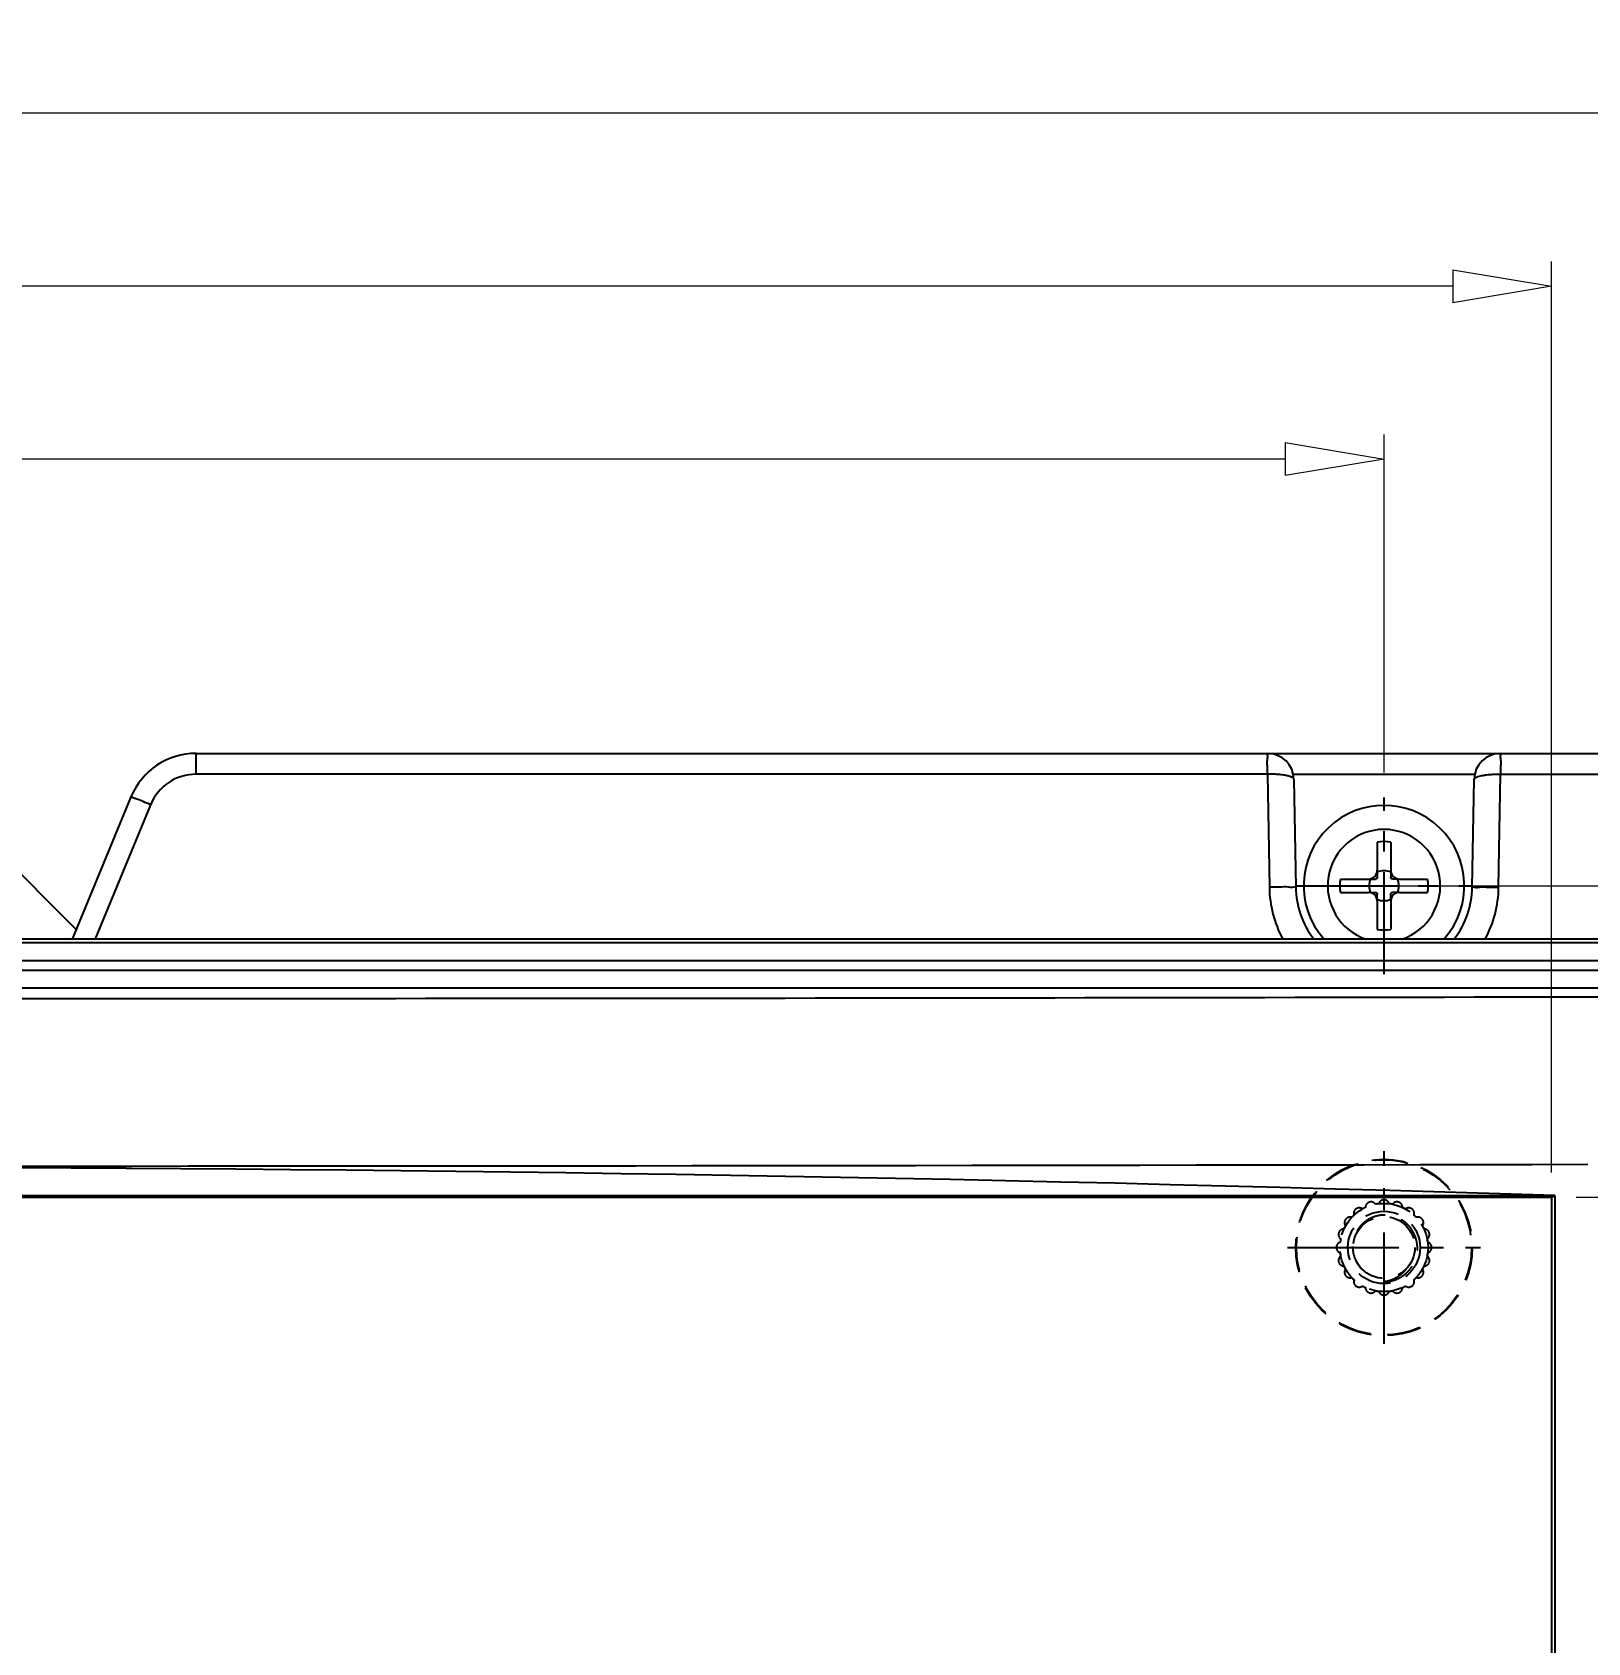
# Model space of a CAD drawing. Header units: millimetres. Extents: x -1995 to -555, y 489 to 1011.
# Drawn here: x -1834.2 to -1746, y 920.2 to 1011.4 of the extents above; entities that cross this region are included whole.
import ezdxf

# ---------------------------------------------------------------- set-up
doc = ezdxf.new("R2010")
doc.units = ezdxf.units.MM
doc.linetypes.add('CENTER', pattern=[50.8, 31.75, -6.35, 6.35, -6.35])
doc.linetypes.add('HIDDEN', pattern=[9.525, 6.35, -3.175])
doc.layers.add('dim', color=82, linetype='Continuous', lineweight=9)
doc.styles.add('ROMAND', font='romand.shx', dxfattribs={"width": 0.75, "bigfont": 'gbcbig.shx'})
doc.dimstyles.new('YanXiu', dxfattribs={"dimtxt": 2.5, "dimasz": 2.2, "dimexe": 1, "dimexo": 0, "dimgap": 0.66, "dimtad": 0, "dimzin": 1, "dimdsep": 46, "dimtxsty": 'ROMAND', "dimblk": 'CLOSEDBLANK', "dimcen": 0, "dimclrd": 3, "dimclre": 3, "dimclrt": 7, "dimazin": 0, "dimtfac": 1, "dimtofl": 0, "dimtmove": 0, "dimatfit": 3, "dimldrblk": 'CLOSEDBLANK', "dimfxl": 1, "dimlwd": 5, "dimlwe": 5, "dimarcsym": 0})

# ---------------------------------------------------------------- blocks, each defined once
blk = doc.blocks.new('_ClosedBlank')
at = {"color": 0, "linetype": 'ByBlock', "lineweight": -2}
for p, q in [((-1, 0.167), (0, 0)), ((-1, 0.167), (-1, -0.167)), ((0, 0), (-1, -0.167))]:
    blk.add_line(p, q, dxfattribs=at)
blk = doc.blocks.new('*D143')
at = {"layer": 'Defpoints', "color": 0}
for p in [(-1757.542, 987.241), (-1937.542, 968.073), (-1757.542, 968.073)]:
    blk.add_point(p, dxfattribs=at)
at = {"layer": 'dim', "color": 3, "lineweight": 5}
for p, q in [((-1937.542, 969.473), (-1937.542, 988.641)), ((-1757.542, 969.473), (-1757.542, 988.641)), ((-1931.942, 987.241), (-1855.316, 987.241)), ((-1763.142, 987.241), (-1839.768, 987.241))]:
    blk.add_line(p, q, dxfattribs=at)
at = {"layer": 'dim', "color": 3, "lineweight": 5, "xscale": 5.600000000000001, "yscale": 5.600000000000001, "zscale": 5.600000000000001, "rotation": 180}
blk.add_blockref('_ClosedBlank', (-1937.542, 987.241), dxfattribs=at)
at = {"layer": 'dim', "color": 3, "lineweight": 5, "xscale": 5.600000000000001, "yscale": 5.600000000000001, "zscale": 5.600000000000001}
blk.add_blockref('_ClosedBlank', (-1757.542, 987.241), dxfattribs=at)
at = {"layer": 'dim', "color": 7, "insert": (-1847.542, 987.241), "char_height": 7, "attachment_point": 5, "style": 'ROMAND'}
blk.add_mtext('180', dxfattribs=at)
blk = doc.blocks.new('*D144')
at = {"layer": 'Defpoints', "color": 0}
for p in [(-1748.042, 997.041), (-1947.042, 945.415), (-1748.042, 945.415)]:
    blk.add_point(p, dxfattribs=at)
at = {"layer": 'dim', "color": 3, "lineweight": 5}
for p, q in [((-1947.042, 946.814), (-1947.042, 998.441)), ((-1748.042, 946.814), (-1748.042, 998.441)), ((-1941.442, 997.041), (-1855.191, 997.041)), ((-1753.642, 997.041), (-1839.893, 997.041))]:
    blk.add_line(p, q, dxfattribs=at)
at = {"layer": 'dim', "color": 3, "lineweight": 5, "xscale": 5.600000000000001, "yscale": 5.600000000000001, "zscale": 5.600000000000001, "rotation": 180}
blk.add_blockref('_ClosedBlank', (-1947.042, 997.041), dxfattribs=at)
at = {"layer": 'dim', "color": 3, "lineweight": 5, "xscale": 5.600000000000001, "yscale": 5.600000000000001, "zscale": 5.600000000000001}
blk.add_blockref('_ClosedBlank', (-1748.042, 997.041), dxfattribs=at)
at = {"layer": 'dim', "color": 7, "insert": (-1847.542, 997.041), "char_height": 7, "attachment_point": 5, "style": 'ROMAND'}
blk.add_mtext('199', dxfattribs=at)
blk = doc.blocks.new('*D145')
at = {"layer": 'Defpoints', "color": 0}
for p in [(-1733.542, 1006.841), (-1961.542, 959.065), (-1733.542, 959.066)]:
    blk.add_point(p, dxfattribs=at)
at = {"layer": 'dim', "color": 3, "lineweight": 5}
for p, q in [((-1961.542, 960.464), (-1961.542, 1008.241)), ((-1733.542, 960.465), (-1733.542, 1008.241)), ((-1955.942, 1006.841), (-1855.691, 1006.841)), ((-1739.142, 1006.841), (-1839.393, 1006.841))]:
    blk.add_line(p, q, dxfattribs=at)
at = {"layer": 'dim', "color": 3, "lineweight": 5, "xscale": 5.600000000000001, "yscale": 5.600000000000001, "zscale": 5.600000000000001, "rotation": 180}
blk.add_blockref('_ClosedBlank', (-1961.542, 1006.841), dxfattribs=at)
at = {"layer": 'dim', "color": 3, "lineweight": 5, "xscale": 5.600000000000001, "yscale": 5.600000000000001, "zscale": 5.600000000000001}
blk.add_blockref('_ClosedBlank', (-1733.542, 1006.841), dxfattribs=at)
at = {"layer": 'dim', "color": 7, "insert": (-1847.542, 1006.841), "char_height": 7, "attachment_point": 5, "style": 'ROMAND'}
blk.add_mtext('228', dxfattribs=at)
blk = doc.blocks.new('*D146')
at = {"layer": 'Defpoints', "color": 0}
for p in [(-1744.353, 970.565), (-1761.017, 963.065), (-1712.94, 963.065)]:
    blk.add_point(p, dxfattribs=at)
at = {"layer": 'dim', "color": 3, "lineweight": 5}
for p, q in [((-1712.94, 976.165), (-1712.94, 984.797)), ((-1742.954, 970.565), (-1711.541, 970.565)), ((-1759.618, 963.065), (-1711.541, 963.065)), ((-1712.94, 957.465), (-1712.94, 951.865))]:
    blk.add_line(p, q, dxfattribs=at)
at = {"layer": 'dim', "color": 3, "lineweight": 5, "xscale": 5.600000000000001, "yscale": 5.600000000000001, "zscale": 5.600000000000001}
for p, rotation in [((-1712.94, 970.565), 270), ((-1712.94, 963.065), 90)]:
    blk.add_blockref('_ClosedBlank', p, dxfattribs=dict(at, rotation=rotation))
at = {"layer": 'dim', "color": 7, "insert": (-1712.94, 991.822), "char_height": 7, "attachment_point": 5, "rotation": 90, "style": 'ROMAND'}
blk.add_mtext('7.5', dxfattribs=at)
blk = doc.blocks.new('*D147')
at = {"layer": 'Defpoints', "color": 0}
for p in [(-1744.353, 970.565), (-1748.042, 945.415), (-1702.94, 945.415)]:
    blk.add_point(p, dxfattribs=at)
at = {"layer": 'dim', "color": 3, "lineweight": 5}
for p, q in [((-1702.94, 976.165), (-1702.94, 981.765)), ((-1742.954, 970.565), (-1701.541, 970.565)), ((-1746.643, 945.415), (-1701.541, 945.415)), ((-1702.94, 939.815), (-1702.94, 934.215))]:
    blk.add_line(p, q, dxfattribs=at)
at = {"layer": 'dim', "color": 3, "lineweight": 5, "xscale": 5.600000000000001, "yscale": 5.600000000000001, "zscale": 5.600000000000001}
for p, rotation in [((-1702.94, 970.565), 270), ((-1702.94, 945.415), 90)]:
    blk.add_blockref('_ClosedBlank', p, dxfattribs=dict(at, rotation=rotation))
at = {"layer": 'dim', "color": 7, "insert": (-1702.94, 957.99), "char_height": 7, "attachment_point": 5, "rotation": 90, "style": 'ROMAND'}
blk.add_mtext('25.15', dxfattribs=at)
blk = doc.blocks.new('*D148')
at = {"layer": 'Defpoints', "color": 0}
for p in [(-1744.353, 970.565), (-1748.042, 845.415), (-1693.14, 845.415)]:
    blk.add_point(p, dxfattribs=at)
at = {"layer": 'dim', "color": 3, "lineweight": 5}
for p, q in [((-1742.954, 970.565), (-1691.741, 970.565)), ((-1693.14, 964.965), (-1693.14, 922.139)), ((-1693.14, 851.015), (-1693.14, 893.841)), ((-1746.643, 845.415), (-1691.741, 845.415))]:
    blk.add_line(p, q, dxfattribs=at)
at = {"layer": 'dim', "color": 3, "lineweight": 5, "xscale": 5.600000000000001, "yscale": 5.600000000000001, "zscale": 5.600000000000001}
for p, rotation in [((-1693.14, 970.565), 90), ((-1693.14, 845.415), 270)]:
    blk.add_blockref('_ClosedBlank', p, dxfattribs=dict(at, rotation=rotation))
at = {"layer": 'dim', "color": 7, "insert": (-1693.14, 907.99), "char_height": 7, "attachment_point": 5, "rotation": 90, "style": 'ROMAND'}
blk.add_mtext('125.15', dxfattribs=at)

msp = doc.modelspace()

# ---------------------------------------------------------------- linework, layer by layer
at = {"color": 7, "linetype": 'Continuous'}
for p, q in [((-1824.869, 969.386), (-1824.869, 970.565)), ((-1824.869, 970.565), (-1744.353, 970.565)), ((-1764.153, 969.386), (-1824.869, 969.386)), ((-1764.153, 969.386), (-1764.041, 962.978)), ((-1752.406, 969.365), (-1762.678, 969.365)), ((-1751.043, 962.978), (-1750.931, 969.386)), ((-1750.931, 969.386), (-1744.353, 969.386)), ((-1762.648, 969.091), (-1762.541, 962.978)), ((-1752.543, 962.979), (-1752.436, 969.091)), ((-1828.565, 968.096), (-1831.904, 960.034)), ((-1827.456, 967.658), (-1830.601, 960.065)), ((-1837.103, 966.024), (-1831.672, 960.594)), ((-1757.922, 965.539), (-1757.922, 963.94)), ((-1757.162, 965.539), (-1757.162, 963.94)), ((-1760.016, 963.445), (-1758.417, 963.445)), ((-1758.302, 963.445), (-1758.025, 963.445)), ((-1757.922, 963.826), (-1757.922, 963.548)), ((-1757.162, 963.826), (-1757.162, 963.548)), ((-1756.782, 963.445), (-1757.059, 963.445)), ((-1756.667, 963.445), (-1755.068, 963.445)), ((-1760.016, 962.685), (-1758.417, 962.685)), ((-1758.302, 962.685), (-1758.025, 962.685)), ((-1757.922, 962.305), (-1757.922, 962.582)), ((-1757.922, 962.19), (-1757.922, 960.591)), ((-1757.162, 962.305), (-1757.162, 962.582)), ((-1757.162, 962.19), (-1757.162, 960.591)), ((-1756.782, 962.685), (-1757.059, 962.685)), ((-1756.667, 962.685), (-1755.068, 962.685)), ((-1960.543, 960.065), (-1734.541, 960.065)), ((-1734.787, 959.82), (-1960.297, 959.82)), ((-1961.296, 958.82), (-1733.788, 958.82)), ((-1738.352, 958.254), (-1956.732, 958.254)), ((-1738.352, 957.254), (-1956.732, 957.254)), ((-1947.218, 945.503), (-1747.866, 945.503)), ((-1947.042, 945.415), (-1748.042, 945.415)), ((-1748.042, 945.415), (-1747.866, 945.503)), ((-1748.042, 945.415), (-1748.042, 845.415)), ((-1747.866, 945.503), (-1747.866, 845.328))]:
    msp.add_line(p, q, dxfattribs=at)
at = {"color": 1, "linetype": 'CENTER', "ltscale": 0.182119}
for p, q in [((-1757.542, 958.057), (-1757.542, 968.073)), ((-1762.55, 963.065), (-1752.534, 963.065))]:
    msp.add_line(p, q, dxfattribs=at)
at = {"color": 1, "linetype": 'CENTER', "ltscale": 0.198604}
for p, q in [((-1757.542, 937.104), (-1757.542, 948.027)), ((-1763.004, 942.565), (-1752.08, 942.565))]:
    msp.add_line(p, q, dxfattribs=at)
at = {"color": 3, "linetype": 'HIDDEN', "ltscale": 0.3}
for radius in [5, 4.965, 2.5, 2.05, 1.75]:
    msp.add_circle((-1757.542, 942.565), radius, dxfattribs=at)
at = {"color": 7, "linetype": 'Continuous'}
for centre, radius, start, end in [((-1824.869, 966.565), 4, 90, 157.5), ((-1764.148, 969.065), 1.5, 1, 89.97712), ((-1750.936, 969.065), 1.5, 90, 179), ((-1824.869, 966.586), 2.8, 90.00567, 157.49433), ((-1757.542, 963.065), 4.553, 318.57806, 221.42194), ((-1757.542, 963.065), 3.191, 288.91486, 251.08514), ((-1757.542, 963.065), 2.503, 81.26703, 98.73297), ((-1758.417, 963.941), 0.495, 270.03627, 359.96373), ((-1757.542, 963.065), 0.85, 63.44486, 116.55514), ((-1756.667, 963.941), 0.495, 180.03627, 269.96373), ((-1757.544, 963.091), 6.498, 180.9979, 207.85373), ((-1757.542, 963.065), 5, 180.99448, 217.24734), ((-1757.542, 963.065), 2.503, 171.26703, 188.73297), ((-1757.542, 963.065), 0.85, 153.44486, 206.55514), ((-1757.542, 963.065), 0.85, 333.44486, 26.55514), ((-1757.542, 963.065), 2.503, 351.26703, 8.73297), ((-1757.542, 963.065), 5, 322.75596, 359.00721), ((-1757.541, 963.091), 6.499, 331.98399, 359.00174), ((-1758.417, 962.19), 0.495, 0.03627, 89.96373), ((-1757.542, 963.065), 0.85, 243.44486, 296.55514), ((-1756.667, 962.19), 0.495, 90.03627, 179.96373), ((-1757.542, 963.065), 2.503, 261.26703, 278.73297), ((-1847.542, 52282.399), 51325.727, 269.8786301, 270.1213699), ((-1847.542, 52622.302), 51675.124, 269.8874032, 270.1125968)]:
    msp.add_arc(centre, radius, start, end, dxfattribs=at)
at = {"color": 3, "linetype": 'HIDDEN', "ltscale": 0.3}
for centre, radius, start, end in [((-1758.944, 944.494), 0.315, 53.97438, 198.02562), ((-1757.542, 942.565), 2.5, 114.8921, 119.1079), ((-1758.279, 944.833), 0.315, 35.97438, 180.02562), ((-1757.542, 942.565), 2.5, 96.8921, 101.1079), ((-1757.542, 944.95), 0.315, 17.97438, 162.02562), ((-1757.542, 942.565), 2.5, 78.8921, 83.1079), ((-1756.805, 944.833), 0.315, 359.97438, 144.02562), ((-1757.542, 942.565), 2.5, 60.8921, 65.1079), ((-1756.14, 944.494), 0.315, 341.97438, 126.02562), ((-1757.542, 942.565), 2.5, 150.8921, 155.1079), ((-1759.471, 943.967), 0.315, 71.97438, 216.02562), ((-1757.542, 942.565), 2.5, 132.8921, 137.1079), ((-1757.542, 942.565), 2.5, 42.8921, 47.1079), ((-1755.613, 943.967), 0.315, 323.97438, 108.02562), ((-1757.542, 942.565), 2.5, 24.8921, 29.1079), ((-1759.927, 942.565), 0.315, 107.97438, 252.02562), ((-1759.81, 943.302), 0.315, 89.97438, 234.02562), ((-1757.542, 942.565), 2.5, 168.8921, 173.1079), ((-1755.274, 943.302), 0.315, 305.97438, 90.02562), ((-1757.542, 942.565), 2.5, 6.8921, 11.1079), ((-1755.157, 942.565), 0.315, 287.97438, 72.02562), ((-1759.81, 941.828), 0.315, 125.97438, 270.02562), ((-1757.542, 942.565), 2.5, 186.8921, 191.1079), ((-1757.557, 942.599), 1.764, 181.10466, 225.58201), ((-1755.274, 941.828), 0.315, 269.97438, 54.02562), ((-1757.542, 942.565), 2.5, 348.8921, 353.1079), ((-1757.542, 942.565), 2.5, 204.8921, 209.1079), ((-1759.471, 941.164), 0.315, 143.97438, 288.02562), ((-1757.571, 942.588), 1.746, 225.64626, 226.02395), ((-1757.571, 942.587), 1.745, 226.02397, 226.19086), ((-1755.613, 941.164), 0.315, 251.97438, 36.02562), ((-1757.542, 942.565), 2.5, 330.8921, 335.1079), ((-1757.542, 942.565), 2.5, 222.8921, 227.1079), ((-1758.944, 940.636), 0.315, 161.97438, 306.02562), ((-1757.542, 942.565), 2.5, 240.8921, 245.1079), ((-1758.279, 940.297), 0.315, 179.97438, 324.02562), ((-1757.542, 942.565), 2.5, 258.8921, 263.1079), ((-1757.542, 942.565), 2.5, 276.8921, 281.1079), ((-1756.805, 940.297), 0.315, 215.97438, 0.02562), ((-1757.542, 942.565), 2.5, 294.8921, 299.1079), ((-1756.14, 940.636), 0.315, 233.97438, 18.02562), ((-1757.542, 942.565), 2.5, 312.8921, 317.1079), ((-1757.542, 940.181), 0.315, 197.97438, 342.02562)]:
    msp.add_arc(centre, radius, start, end, dxfattribs=at)
at = {"color": 7, "linetype": 'Continuous'}
msp.add_ellipse((-1847.542, -92.133), major_axis=(1800, 0), ratio=0.57735, start_param=1.515392, end_param=1.6262, dxfattribs=at)
for points, start_tangent, end_tangent in [([(-1764.153, 969.386), (-1764.152, 969.839), (-1764.15, 970.221), (-1764.149, 970.476), (-1764.148, 970.565)], (0.002761, 0.999996), (1, 0)), ([(-1750.936, 970.565), (-1750.935, 970.476), (-1750.934, 970.221), (-1750.932, 969.839), (-1750.931, 969.386)], (1, 0), (0.002761, -0.999996)), ([(-1762.648, 969.091), (-1762.66, 969.13), (-1762.69, 969.165), (-1762.738, 969.198), (-1762.804, 969.23), (-1762.888, 969.26), (-1762.986, 969.288), (-1763.099, 969.312), (-1763.226, 969.334), (-1763.372, 969.353), (-1763.536, 969.368), (-1763.719, 969.38), (-1763.924, 969.386), (-1764.153, 969.386)], (-0.017839, 0.999841), (-0.999849, -0.017386)), ([(-1752.436, 969.091), (-1752.396, 969.163), (-1752.296, 969.223), (-1752.154, 969.273), (-1751.988, 969.312), (-1751.807, 969.341), (-1751.623, 969.362), (-1751.442, 969.376), (-1751.269, 969.384), (-1751.1, 969.387), (-1750.931, 969.386)], (0.020164, 0.999797), (0.999849, -0.017371)), ([(-1827.456, 967.658), (-1827.879, 967.831), (-1828.238, 967.975), (-1828.478, 968.068), (-1828.565, 968.096)], (-0.923921, 0.382584), (-0.382683, -0.92388)), ([(-1762.541, 962.978), (-1762.656, 962.986), (-1762.981, 962.989), (-1763.467, 962.986), (-1764.041, 962.978)], (-0.017452, 0.999848), (-0.999848, -0.017447)), ([(-1757.922, 963.548), (-1757.929, 963.509), (-1757.952, 963.475), (-1757.986, 963.453), (-1758.025, 963.445)], (0, -1), (-1, 0)), ([(-1757.059, 963.445), (-1757.098, 963.453), (-1757.132, 963.475), (-1757.155, 963.509), (-1757.162, 963.548)], (-1, 0), (0, 1)), ([(-1752.543, 962.978), (-1752.428, 962.986), (-1752.103, 962.989), (-1751.617, 962.986), (-1751.043, 962.978)], (0.017452, 0.999848), (0.999848, -0.017447)), ([(-1758.025, 962.685), (-1757.986, 962.678), (-1757.952, 962.656), (-1757.929, 962.622), (-1757.922, 962.582)], (1, 0), (0, -1)), ([(-1757.162, 962.582), (-1757.155, 962.622), (-1757.132, 962.656), (-1757.098, 962.678), (-1757.059, 962.685)], (0, 1), (1, 0))]:
    msp.add_spline(points, degree=3, dxfattribs=dict(at, start_tangent=start_tangent, end_tangent=end_tangent))
at = {"color": 3, "linetype": 'HIDDEN', "ltscale": 0.3}
for points, start_tangent, end_tangent in [([(-1755.649, 942.565), (-1755.678, 942.859), (-1755.753, 943.147), (-1755.872, 943.419), (-1756.03, 943.665), (-1756.223, 943.883), (-1756.45, 944.069), (-1756.704, 944.218), (-1756.974, 944.323), (-1757.254, 944.384), (-1757.541, 944.401), (-1757.829, 944.373), (-1758.106, 944.3), (-1758.367, 944.186), (-1758.606, 944.033), (-1758.818, 943.845), (-1758.998, 943.626), (-1759.141, 943.382), (-1759.244, 943.118), (-1759.304, 942.844), (-1759.321, 942.565)], (-0.019215, 0.999815), (0.020449, -0.999791)), ([(-1757.542, 940.615), (-1757.239, 940.645), (-1756.945, 940.721), (-1756.667, 940.842), (-1756.412, 941.004), (-1756.186, 941.203), (-1755.995, 941.435), (-1755.842, 941.694), (-1755.731, 941.975), (-1755.667, 942.269), (-1755.649, 942.565)], (0.999826, 0.018652), (-0.019215, 0.999815)), ([(-1756.305, 941.328), (-1756.458, 941.149), (-1756.636, 940.99), (-1756.838, 940.854), (-1757.058, 940.745), (-1757.294, 940.664), (-1757.542, 940.615)], (-0.597916, -0.801558), (-0.991581, -0.129489))]:
    msp.add_spline(points, degree=3, dxfattribs=dict(at, start_tangent=start_tangent, end_tangent=end_tangent))

# ---------------------------------------------------------------- dimensions: what is measured, and where the dimension line sits
at = {"layer": 'dim'}
for base, p1, p2, picture, middle in [((-1733.542, 1006.841), (-1961.542, 959.065), (-1733.542, 959.066), '*D145', (-1847.542, 1006.841)), ((-1748.042, 997.041), (-1947.042, 945.415), (-1748.042, 945.415), '*D144', (-1847.542, 997.041)), ((-1757.542, 987.241), (-1937.542, 968.073), (-1757.542, 968.073), '*D143', (-1847.542, 987.241))]:
    dim = msp.add_linear_dim(base=base, p1=p1, p2=p2, dimstyle='YanXiu', override={"dimtxt": 7, "dimasz": 5.6, "dimexe": 1.3993, "dimexo": 1.3993, "dimgap": 1.3993, "dimzin": 8}, dxfattribs=at)
    dim.commit()
    dim.dimension.update_dxf_attribs({"geometry": picture, "text_midpoint": middle})
dim = msp.add_linear_dim(base=(-1712.94, 963.065), p1=(-1744.353, 970.565), p2=(-1761.017, 963.065), angle=90, dimstyle='YanXiu', override={"dimtxt": 7, "dimasz": 5.6, "dimexe": 1.3993, "dimexo": 1.3993, "dimgap": 1.3993, "dimzin": 8}, dxfattribs=at)
dim.commit()
dim.dimension.update_dxf_attribs({"geometry": '*D146', "text_midpoint": (-1712.94, 991.822), "dimtype": 160})
for base, p2, picture, middle in [((-1702.94, 945.415), (-1748.042, 945.415), '*D147', (-1702.94, 957.99)), ((-1693.14, 845.415), (-1748.042, 845.415), '*D148', (-1693.14, 907.99))]:
    dim = msp.add_linear_dim(base=base, p1=(-1744.353, 970.565), p2=p2, angle=90, dimstyle='YanXiu', override={"dimtxt": 7, "dimasz": 5.6, "dimexe": 1.3993, "dimexo": 1.3993, "dimgap": 1.3993, "dimzin": 8}, dxfattribs=at)
    dim.commit()
    dim.dimension.update_dxf_attribs({"geometry": picture, "text_midpoint": middle})

doc.saveas('drawing.dxf')
